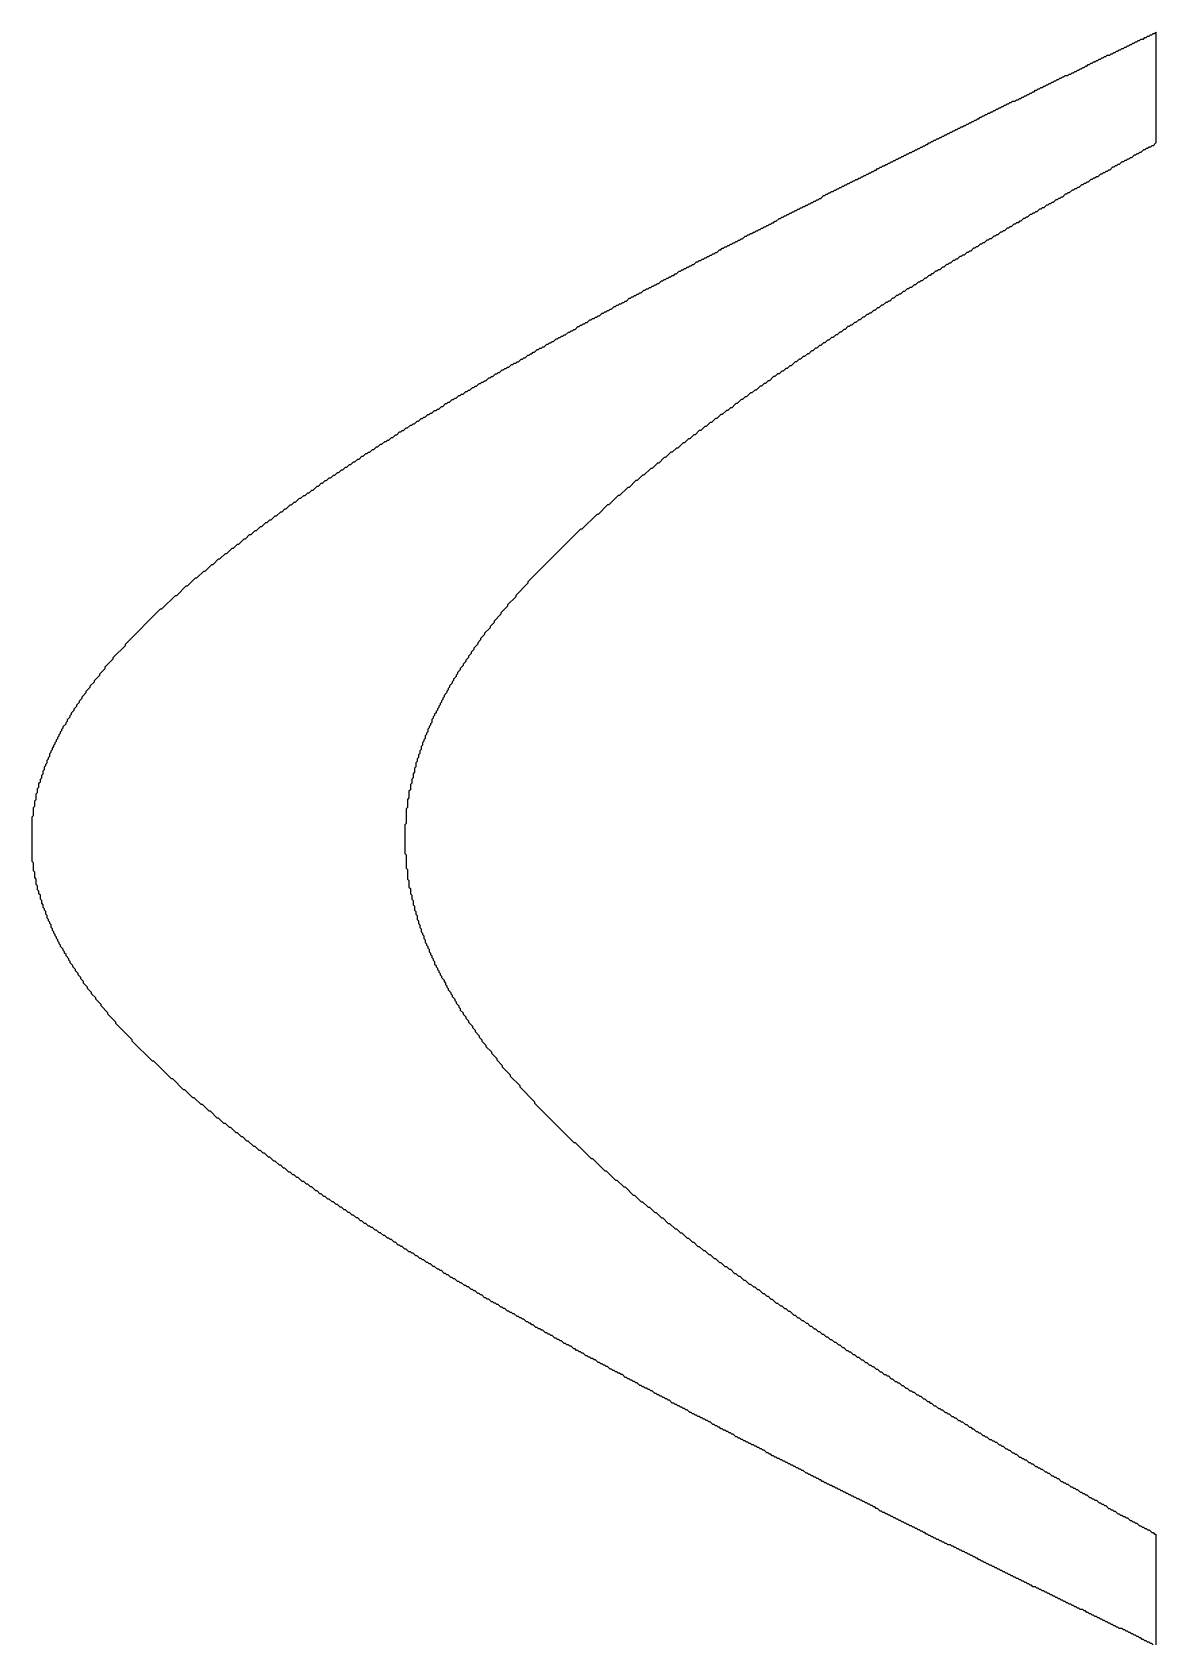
# Model space of a CAD drawing. Extents: x 834 to 1666, y 70 to 1264.
import ezdxf

# ---------------------------------------------------------------- set-up
doc = ezdxf.new("R2010")
doc.units = 0

msp = doc.modelspace()

# ---------------------------------------------------------------- linework, layer by layer
msp.add_lwpolyline([(1664, 70), (1663, 71), (1662, 71), (1661, 72), (1660, 72), (1659, 73), (1658, 73), (1657, 74), (1656, 74), (1655, 75), (1654, 75), (1653, 76), (1652, 76), (1651, 77), (1650, 77), (1649, 78), (1648, 78), (1647, 79), (1646, 79), (1645, 80), (1644, 80), (1643, 81), (1642, 81), (1641, 82), (1639, 82), (1638, 83), (1637, 83), (1636, 84), (1635, 84), (1634, 85), (1633, 85), (1632, 86), (1631, 86), (1630, 87), (1629, 87), (1628, 88), (1627, 88), (1626, 89), (1625, 89), (1624, 90), (1623, 90), (1622, 91), (1621, 91), (1620, 92), (1619, 92), (1618, 93), (1617, 93), (1616, 94), (1615, 94), (1614, 95), (1613, 95), (1612, 96), (1610, 96), (1609, 97), (1608, 97), (1607, 98), (1606, 98), (1605, 99), (1604, 99), (1603, 100), (1602, 100), (1601, 101), (1600, 101), (1599, 102), (1598, 102), (1597, 103), (1596, 103), (1595, 104), (1594, 104), (1593, 105), (1592, 105), (1591, 106), (1590, 106), (1589, 107), (1588, 107), (1587, 108), (1586, 108), (1585, 109), (1584, 109), (1583, 110), (1582, 110), (1581, 111), (1580, 111), (1579, 112), (1578, 112), (1577, 113), (1575, 113), (1574, 114), (1573, 114), (1572, 115), (1571, 115), (1570, 116), (1569, 116), (1568, 117), (1567, 117), (1566, 118), (1565, 118), (1564, 119), (1563, 119), (1562, 120), (1561, 120), (1560, 121), (1559, 121), (1558, 122), (1557, 122), (1556, 123), (1555, 123), (1554, 124), (1553, 124), (1552, 125), (1551, 125), (1550, 126), (1549, 126), (1548, 127), (1547, 127), (1546, 128), (1545, 128), (1544, 129), (1543, 129), (1542, 130), (1541, 130), (1540, 131), (1539, 131), (1538, 132), (1537, 132), (1536, 133), (1535, 133), (1534, 134), (1533, 134), (1532, 135), (1531, 135), (1530, 136), (1529, 136), (1528, 137), (1527, 137), (1526, 138), (1525, 138), (1524, 139), (1523, 139), (1522, 140), (1521, 140), (1520, 141), (1519, 141), (1518, 142), (1517, 142), (1516, 143), (1515, 143), (1514, 144), (1512, 144), (1511, 145), (1510, 145), (1509, 146), (1508, 146), (1507, 147), (1506, 147), (1505, 148), (1504, 148), (1503, 149), (1502, 149), (1501, 150), (1500, 150), (1499, 151), (1498, 151), (1497, 152), (1496, 152), (1495, 153), (1494, 153), (1493, 154), (1492, 154), (1491, 155), (1490, 155), (1489, 156), (1488, 156), (1487, 157), (1486, 157), (1485, 158), (1484, 158), (1483, 159), (1482, 159), (1481, 160), (1480, 160), (1479, 161), (1478, 161), (1477, 162), (1476, 162), (1475, 163), (1474, 163), (1473, 164), (1472, 164), (1471, 165), (1470, 165), (1469, 166), (1468, 166), (1467, 167), (1466, 167), (1465, 168), (1464, 168), (1463, 169), (1462, 169), (1460, 171), (1459, 171), (1458, 172), (1457, 172), (1456, 173), (1455, 173), (1454, 174), (1453, 174), (1452, 175), (1451, 175), (1450, 176), (1449, 176), (1448, 177), (1447, 177), (1446, 178), (1445, 178), (1444, 179), (1443, 179), (1442, 180), (1441, 180), (1440, 181), (1439, 181), (1438, 182), (1437, 182), (1436, 183), (1435, 183), (1434, 184), (1433, 184), (1432, 185), (1431, 185), (1430, 186), (1429, 186), (1428, 187), (1427, 187), (1426, 188), (1425, 188), (1424, 189), (1423, 189), (1422, 190), (1421, 190), (1420, 191), (1419, 191), (1418, 192), (1417, 192), (1416, 193), (1415, 193), (1414, 194), (1413, 194), (1412, 195), (1411, 195), (1410, 196), (1409, 196), (1408, 197), (1407, 197), (1405, 199), (1404, 199), (1403, 200), (1402, 200), (1401, 201), (1400, 201), (1399, 202), (1398, 202), (1397, 203), (1396, 203), (1395, 204), (1394, 204), (1393, 205), (1392, 205), (1391, 206), (1390, 206), (1389, 207), (1388, 207), (1387, 208), (1386, 208), (1385, 209), (1384, 209), (1383, 210), (1382, 210), (1381, 211), (1380, 211), (1379, 212), (1378, 212), (1376, 214), (1375, 214), (1374, 215), (1373, 215), (1372, 216), (1371, 216), (1370, 217), (1369, 217), (1368, 218), (1367, 218), (1366, 219), (1365, 219), (1364, 220), (1363, 220), (1362, 221), (1361, 221), (1360, 222), (1359, 222), (1358, 223), (1357, 223), (1356, 224), (1355, 224), (1353, 226), (1352, 226), (1351, 227), (1350, 227), (1349, 228), (1348, 228), (1347, 229), (1346, 229), (1345, 230), (1344, 230), (1343, 231), (1342, 231), (1341, 232), (1340, 232), (1339, 233), (1338, 233), (1336, 235), (1335, 235), (1334, 236), (1333, 236), (1332, 237), (1331, 237), (1330, 238), (1329, 238), (1328, 239), (1327, 239), (1326, 240), (1325, 240), (1324, 241), (1323, 241), (1322, 242), (1321, 242), (1319, 244), (1318, 244), (1317, 245), (1316, 245), (1315, 246), (1314, 246), (1313, 247), (1312, 247), (1311, 248), (1310, 248), (1309, 249), (1308, 249), (1306, 251), (1305, 251), (1304, 252), (1303, 252), (1302, 253), (1301, 253), (1300, 254), (1299, 254), (1298, 255), (1297, 255), (1296, 256), (1295, 256), (1293, 258), (1292, 258), (1291, 259), (1290, 259), (1289, 260), (1288, 260), (1287, 261), (1286, 261), (1285, 262), (1284, 262), (1282, 264), (1281, 264), (1280, 265), (1279, 265), (1278, 266), (1277, 266), (1276, 267), (1275, 267), (1274, 268), (1273, 268), (1271, 270), (1270, 270), (1269, 271), (1268, 271), (1267, 272), (1266, 272), (1265, 273), (1264, 273), (1263, 274), (1262, 274), (1260, 276), (1259, 276), (1258, 277), (1257, 277), (1256, 278), (1255, 278), (1254, 279), (1253, 279), (1251, 281), (1250, 281), (1249, 282), (1248, 282), (1247, 283), (1246, 283), (1245, 284), (1244, 284), (1242, 286), (1241, 286), (1240, 287), (1239, 287), (1238, 288), (1237, 288), (1236, 289), (1235, 289), (1233, 291), (1232, 291), (1231, 292), (1230, 292), (1229, 293), (1228, 293), (1226, 295), (1225, 295), (1224, 296), (1223, 296), (1222, 297), (1221, 297), (1219, 299), (1218, 299), (1217, 300), (1216, 300), (1215, 301), (1214, 301), (1212, 303), (1211, 303), (1210, 304), (1209, 304), (1208, 305), (1207, 305), (1205, 307), (1204, 307), (1203, 308), (1202, 308), (1201, 309), (1200, 309), (1198, 311), (1197, 311), (1196, 312), (1195, 312), (1194, 313), (1193, 313), (1191, 315), (1190, 315), (1189, 316), (1188, 316), (1187, 317), (1186, 317), (1184, 319), (1183, 319), (1182, 320), (1181, 320), (1179, 322), (1178, 322), (1177, 323), (1176, 323), (1175, 324), (1174, 324), (1172, 326), (1171, 326), (1170, 327), (1169, 327), (1167, 329), (1166, 329), (1165, 330), (1164, 330), (1162, 332), (1161, 332), (1160, 333), (1159, 333), (1157, 335), (1156, 335), (1155, 336), (1154, 336), (1152, 338), (1151, 338), (1150, 339), (1149, 339), (1147, 341), (1146, 341), (1145, 342), (1144, 342), (1142, 344), (1141, 344), (1140, 345), (1139, 345), (1137, 347), (1136, 347), (1135, 348), (1134, 348), (1132, 350), (1131, 350), (1129, 352), (1128, 352), (1127, 353), (1126, 353), (1124, 355), (1123, 355), (1122, 356), (1121, 356), (1119, 358), (1118, 358), (1116, 360), (1115, 360), (1114, 361), (1113, 361), (1111, 363), (1110, 363), (1108, 365), (1107, 365), (1106, 366), (1105, 366), (1103, 368), (1102, 368), (1100, 370), (1099, 370), (1098, 371), (1097, 371), (1095, 373), (1094, 373), (1092, 375), (1091, 375), (1089, 377), (1088, 377), (1086, 379), (1085, 379), (1084, 380), (1083, 380), (1081, 382), (1080, 382), (1078, 384), (1077, 384), (1075, 386), (1074, 386), (1072, 388), (1071, 388), (1069, 390), (1068, 390), (1066, 392), (1065, 392), (1063, 394), (1062, 394), (1060, 396), (1059, 396), (1057, 398), (1056, 398), (1054, 400), (1053, 400), (1051, 402), (1050, 402), (1048, 404), (1047, 404), (1045, 406), (1044, 406), (1041, 409), (1040, 409), (1038, 411), (1037, 411), (1035, 413), (1034, 413), (1031, 416), (1030, 416), (1028, 418), (1027, 418), (1025, 420), (1024, 420), (1021, 423), (1020, 423), (1018, 425), (1017, 425), (1014, 428), (1013, 428), (1010, 431), (1009, 431), (1006, 434), (1005, 434), (1003, 436), (1002, 436), (999, 439), (998, 439), (994, 443), (993, 443), (990, 446), (989, 446), (986, 449), (985, 449), (981, 453), (980, 453), (977, 456), (976, 456), (972, 460), (971, 460), (966, 465), (965, 465), (960, 470), (959, 470), (954, 475), (953, 475), (947, 481), (946, 481), (938, 489), (937, 489), (924, 502), (923, 502), (908, 517), (908, 518), (896, 530), (896, 531), (890, 537), (890, 538), (885, 543), (885, 544), (881, 548), (881, 549), (878, 552), (878, 553), (875, 556), (875, 557), (872, 560), (872, 561), (870, 563), (870, 564), (868, 566), (868, 567), (866, 569), (866, 570), (864, 572), (864, 573), (862, 575), (862, 576), (861, 577), (861, 578), (859, 580), (859, 581), (858, 582), (858, 583), (857, 584), (857, 585), (855, 587), (855, 588), (854, 589), (854, 590), (853, 591), (853, 592), (852, 593), (852, 594), (851, 595), (851, 596), (850, 597), (850, 598), (849, 599), (849, 600), (848, 601), (848, 603), (847, 604), (847, 605), (846, 606), (846, 607), (845, 608), (845, 610), (844, 611), (844, 613), (843, 614), (843, 615), (842, 616), (842, 618), (841, 619), (841, 621), (840, 622), (840, 625), (839, 626), (839, 628), (838, 629), (838, 632), (837, 633), (837, 637), (836, 638), (836, 642), (835, 643), (835, 649), (834, 650), (834, 683), (835, 684), (835, 690), (836, 691), (836, 695), (837, 696), (837, 700), (838, 701), (838, 704), (839, 705), (839, 708), (840, 709), (840, 711), (841, 712), (841, 714), (842, 715), (842, 717), (843, 718), (843, 720), (844, 721), (844, 722), (845, 723), (845, 725), (846, 726), (846, 727), (847, 728), (847, 730), (848, 731), (848, 732), (849, 733), (849, 734), (850, 735), (850, 736), (851, 737), (851, 738), (852, 739), (852, 740), (853, 741), (853, 742), (854, 743), (854, 744), (855, 745), (855, 746), (856, 747), (856, 748), (857, 749), (857, 750), (859, 752), (859, 753), (860, 754), (860, 755), (862, 757), (862, 758), (863, 759), (863, 760), (865, 762), (865, 763), (867, 765), (867, 766), (869, 768), (869, 769), (871, 771), (871, 772), (874, 775), (874, 776), (877, 779), (877, 780), (880, 783), (880, 784), (884, 788), (884, 789), (888, 793), (888, 794), (894, 800), (894, 801), (903, 810), (903, 811), (929, 837), (930, 837), (940, 847), (941, 847), (948, 854), (949, 854), (955, 860), (956, 860), (961, 865), (962, 865), (967, 870), (968, 870), (972, 874), (973, 874), (977, 878), (978, 878), (982, 882), (983, 882), (986, 885), (987, 885), (991, 889), (992, 889), (995, 892), (996, 892), (999, 895), (1000, 895), (1003, 898), (1004, 898), (1007, 901), (1008, 901), (1010, 903), (1011, 903), (1014, 906), (1015, 906), (1018, 909), (1019, 909), (1021, 911), (1022, 911), (1025, 914), (1026, 914), (1028, 916), (1029, 916), (1032, 919), (1033, 919), (1035, 921), (1036, 921), (1038, 923), (1039, 923), (1041, 925), (1042, 925), (1045, 928), (1046, 928), (1048, 930), (1049, 930), (1051, 932), (1052, 932), (1054, 934), (1055, 934), (1057, 936), (1058, 936), (1060, 938), (1061, 938), (1063, 940), (1064, 940), (1066, 942), (1067, 942), (1069, 944), (1070, 944), (1072, 946), (1073, 946), (1075, 948), (1076, 948), (1078, 950), (1079, 950), (1081, 952), (1082, 952), (1083, 953), (1084, 953), (1086, 955), (1087, 955), (1089, 957), (1090, 957), (1092, 959), (1093, 959), (1095, 961), (1096, 961), (1097, 962), (1098, 962), (1100, 964), (1101, 964), (1103, 966), (1104, 966), (1106, 968), (1107, 968), (1108, 969), (1109, 969), (1111, 971), (1112, 971), (1114, 973), (1115, 973), (1116, 974), (1117, 974), (1119, 976), (1120, 976), (1122, 978), (1123, 978), (1124, 979), (1125, 979), (1127, 981), (1128, 981), (1129, 982), (1130, 982), (1132, 984), (1133, 984), (1134, 985), (1135, 985), (1137, 987), (1138, 987), (1140, 989), (1141, 989), (1142, 990), (1143, 990), (1145, 992), (1146, 992), (1147, 993), (1148, 993), (1150, 995), (1151, 995), (1152, 996), (1153, 996), (1155, 998), (1156, 998), (1157, 999), (1158, 999), (1160, 1001), (1161, 1001), (1162, 1002), (1163, 1002), (1165, 1004), (1166, 1004), (1167, 1005), (1168, 1005), (1169, 1006), (1170, 1006), (1172, 1008), (1173, 1008), (1174, 1009), (1175, 1009), (1177, 1011), (1178, 1011), (1179, 1012), (1180, 1012), (1182, 1014), (1183, 1014), (1184, 1015), (1185, 1015), (1186, 1016), (1187, 1016), (1189, 1018), (1190, 1018), (1191, 1019), (1192, 1019), (1193, 1020), (1194, 1020), (1196, 1022), (1197, 1022), (1198, 1023), (1199, 1023), (1201, 1025), (1202, 1025), (1203, 1026), (1204, 1026), (1205, 1027), (1206, 1027), (1208, 1029), (1209, 1029), (1210, 1030), (1211, 1030), (1212, 1031), (1213, 1031), (1215, 1033), (1216, 1033), (1217, 1034), (1218, 1034), (1219, 1035), (1220, 1035), (1222, 1037), (1223, 1037), (1224, 1038), (1225, 1038), (1226, 1039), (1227, 1039), (1228, 1040), (1229, 1040), (1231, 1042), (1232, 1042), (1233, 1043), (1234, 1043), (1235, 1044), (1236, 1044), (1238, 1046), (1239, 1046), (1240, 1047), (1241, 1047), (1242, 1048), (1243, 1048), (1244, 1049), (1245, 1049), (1247, 1051), (1248, 1051), (1249, 1052), (1250, 1052), (1251, 1053), (1252, 1053), (1253, 1054), (1254, 1054), (1256, 1056), (1257, 1056), (1258, 1057), (1259, 1057), (1260, 1058), (1261, 1058), (1262, 1059), (1263, 1059), (1265, 1061), (1266, 1061), (1267, 1062), (1268, 1062), (1269, 1063), (1270, 1063), (1271, 1064), (1272, 1064), (1273, 1065), (1274, 1065), (1276, 1067), (1277, 1067), (1278, 1068), (1279, 1068), (1280, 1069), (1281, 1069), (1282, 1070), (1283, 1070), (1284, 1071), (1285, 1071), (1287, 1073), (1288, 1073), (1289, 1074), (1290, 1074), (1291, 1075), (1292, 1075), (1293, 1076), (1294, 1076), (1295, 1077), (1296, 1077), (1297, 1078), (1298, 1078), (1300, 1080), (1301, 1080), (1302, 1081), (1303, 1081), (1304, 1082), (1305, 1082), (1306, 1083), (1307, 1083), (1308, 1084), (1309, 1084), (1310, 1085), (1311, 1085), (1313, 1087), (1314, 1087), (1315, 1088), (1316, 1088), (1317, 1089), (1318, 1089), (1319, 1090), (1320, 1090), (1321, 1091), (1322, 1091), (1323, 1092), (1324, 1092), (1326, 1094), (1327, 1094), (1328, 1095), (1329, 1095), (1330, 1096), (1331, 1096), (1332, 1097), (1333, 1097), (1334, 1098), (1335, 1098), (1336, 1099), (1337, 1099), (1338, 1100), (1339, 1100), (1340, 1101), (1341, 1101), (1343, 1103), (1344, 1103), (1345, 1104), (1346, 1104), (1347, 1105), (1348, 1105), (1349, 1106), (1350, 1106), (1351, 1107), (1352, 1107), (1353, 1108), (1354, 1108), (1355, 1109), (1356, 1109), (1357, 1110), (1358, 1110), (1359, 1111), (1360, 1111), (1362, 1113), (1363, 1113), (1364, 1114), (1365, 1114), (1366, 1115), (1367, 1115), (1368, 1116), (1369, 1116), (1370, 1117), (1371, 1117), (1372, 1118), (1373, 1118), (1374, 1119), (1375, 1119), (1376, 1120), (1377, 1120), (1378, 1121), (1379, 1121), (1380, 1122), (1381, 1122), (1382, 1123), (1383, 1123), (1384, 1124), (1385, 1124), (1387, 1126), (1388, 1126), (1389, 1127), (1390, 1127), (1391, 1128), (1392, 1128), (1393, 1129), (1394, 1129), (1395, 1130), (1396, 1130), (1397, 1131), (1398, 1131), (1399, 1132), (1400, 1132), (1401, 1133), (1402, 1133), (1403, 1134), (1404, 1134), (1405, 1135), (1406, 1135), (1407, 1136), (1408, 1136), (1409, 1137), (1410, 1137), (1411, 1138), (1412, 1138), (1413, 1139), (1414, 1139), (1415, 1140), (1416, 1140), (1417, 1141), (1418, 1141), (1420, 1143), (1421, 1143), (1422, 1144), (1423, 1144), (1424, 1145), (1425, 1145), (1426, 1146), (1427, 1146), (1428, 1147), (1429, 1147), (1430, 1148), (1431, 1148), (1432, 1149), (1433, 1149), (1434, 1150), (1435, 1150), (1436, 1151), (1437, 1151), (1438, 1152), (1439, 1152), (1440, 1153), (1441, 1153), (1442, 1154), (1443, 1154), (1444, 1155), (1445, 1155), (1446, 1156), (1447, 1156), (1448, 1157), (1449, 1157), (1450, 1158), (1451, 1158), (1452, 1159), (1453, 1159), (1454, 1160), (1455, 1160), (1456, 1161), (1457, 1161), (1458, 1162), (1459, 1162), (1460, 1163), (1461, 1163), (1462, 1164), (1463, 1164), (1464, 1165), (1465, 1165), (1466, 1166), (1467, 1166), (1468, 1167), (1469, 1167), (1470, 1168), (1471, 1168), (1472, 1169), (1473, 1169), (1474, 1170), (1475, 1170), (1476, 1171), (1477, 1171), (1478, 1172), (1479, 1172), (1480, 1173), (1481, 1173), (1482, 1174), (1483, 1174), (1484, 1175), (1485, 1175), (1486, 1176), (1487, 1176), (1488, 1177), (1489, 1177), (1490, 1178), (1491, 1178), (1492, 1179), (1493, 1179), (1494, 1180), (1495, 1180), (1496, 1181), (1497, 1181), (1498, 1182), (1499, 1182), (1500, 1183), (1501, 1183), (1502, 1184), (1503, 1184), (1504, 1185), (1505, 1185), (1506, 1186), (1507, 1186), (1508, 1187), (1509, 1187), (1510, 1188), (1511, 1188), (1512, 1189), (1513, 1189), (1514, 1190), (1515, 1190), (1516, 1191), (1517, 1191), (1518, 1192), (1519, 1192), (1520, 1193), (1521, 1193), (1522, 1194), (1523, 1194), (1524, 1195), (1525, 1195), (1526, 1196), (1527, 1196), (1528, 1197), (1529, 1197), (1530, 1198), (1531, 1198), (1532, 1199), (1533, 1199), (1534, 1200), (1535, 1200), (1536, 1201), (1537, 1201), (1538, 1202), (1539, 1202), (1540, 1203), (1541, 1203), (1542, 1204), (1543, 1204), (1544, 1205), (1545, 1205), (1546, 1206), (1547, 1206), (1548, 1207), (1549, 1207), (1550, 1208), (1551, 1208), (1552, 1209), (1553, 1209), (1554, 1210), (1555, 1210), (1556, 1211), (1557, 1211), (1558, 1212), (1559, 1212), (1560, 1213), (1562, 1213), (1563, 1214), (1564, 1214), (1565, 1215), (1566, 1215), (1567, 1216), (1568, 1216), (1569, 1217), (1570, 1217), (1571, 1218), (1572, 1218), (1573, 1219), (1574, 1219), (1575, 1220), (1576, 1220), (1577, 1221), (1578, 1221), (1579, 1222), (1580, 1222), (1581, 1223), (1582, 1223), (1583, 1224), (1584, 1224), (1585, 1225), (1586, 1225), (1587, 1226), (1588, 1226), (1589, 1227), (1590, 1227), (1591, 1228), (1592, 1228), (1593, 1229), (1594, 1229), (1595, 1230), (1596, 1230), (1597, 1231), (1598, 1231), (1599, 1232), (1601, 1232), (1602, 1233), (1603, 1233), (1604, 1234), (1605, 1234), (1606, 1235), (1607, 1235), (1608, 1236), (1609, 1236), (1610, 1237), (1611, 1237), (1612, 1238), (1613, 1238), (1614, 1239), (1615, 1239), (1616, 1240), (1617, 1240), (1618, 1241), (1619, 1241), (1620, 1242), (1621, 1242), (1622, 1243), (1623, 1243), (1624, 1244), (1625, 1244), (1626, 1245), (1627, 1245), (1628, 1246), (1629, 1246), (1630, 1247), (1632, 1247), (1633, 1248), (1634, 1248), (1635, 1249), (1636, 1249), (1637, 1250), (1638, 1250), (1639, 1251), (1640, 1251), (1641, 1252), (1642, 1252), (1643, 1253), (1644, 1253), (1645, 1254), (1646, 1254), (1647, 1255), (1648, 1255), (1649, 1256), (1650, 1256), (1651, 1257), (1652, 1257), (1653, 1258), (1654, 1258), (1655, 1259), (1657, 1259), (1658, 1260), (1659, 1260), (1660, 1261), (1661, 1261), (1662, 1262), (1663, 1262), (1664, 1263), (1665, 1263), (1666, 1264), (1666, 1182), (1664, 1180), (1663, 1180), (1662, 1179), (1661, 1179), (1660, 1178), (1659, 1178), (1658, 1177), (1657, 1177), (1655, 1175), (1654, 1175), (1653, 1174), (1652, 1174), (1651, 1173), (1650, 1173), (1648, 1171), (1647, 1171), (1646, 1170), (1645, 1170), (1644, 1169), (1643, 1169), (1642, 1168), (1641, 1168), (1639, 1166), (1638, 1166), (1637, 1165), (1636, 1165), (1635, 1164), (1634, 1164), (1632, 1162), (1631, 1162), (1630, 1161), (1629, 1161), (1628, 1160), (1627, 1160), (1626, 1159), (1625, 1159), (1623, 1157), (1622, 1157), (1621, 1156), (1620, 1156), (1619, 1155), (1618, 1155), (1616, 1153), (1615, 1153), (1614, 1152), (1613, 1152), (1612, 1151), (1611, 1151), (1609, 1149), (1608, 1149), (1607, 1148), (1606, 1148), (1605, 1147), (1604, 1147), (1602, 1145), (1601, 1145), (1600, 1144), (1599, 1144), (1597, 1142), (1596, 1142), (1595, 1141), (1594, 1141), (1593, 1140), (1592, 1140), (1590, 1138), (1589, 1138), (1588, 1137), (1587, 1137), (1586, 1136), (1585, 1136), (1583, 1134), (1582, 1134), (1581, 1133), (1580, 1133), (1578, 1131), (1577, 1131), (1576, 1130), (1575, 1130), (1574, 1129), (1573, 1129), (1571, 1127), (1570, 1127), (1569, 1126), (1568, 1126), (1566, 1124), (1565, 1124), (1564, 1123), (1563, 1123), (1562, 1122), (1561, 1122), (1559, 1120), (1558, 1120), (1557, 1119), (1556, 1119), (1554, 1117), (1553, 1117), (1552, 1116), (1551, 1116), (1549, 1114), (1548, 1114), (1547, 1113), (1546, 1113), (1544, 1111), (1543, 1111), (1542, 1110), (1541, 1110), (1539, 1108), (1538, 1108), (1537, 1107), (1536, 1107), (1534, 1105), (1533, 1105), (1532, 1104), (1531, 1104), (1529, 1102), (1528, 1102), (1527, 1101), (1526, 1101), (1524, 1099), (1523, 1099), (1522, 1098), (1521, 1098), (1519, 1096), (1518, 1096), (1517, 1095), (1516, 1095), (1514, 1093), (1513, 1093), (1512, 1092), (1511, 1092), (1509, 1090), (1508, 1090), (1506, 1088), (1505, 1088), (1504, 1087), (1503, 1087), (1501, 1085), (1500, 1085), (1499, 1084), (1498, 1084), (1496, 1082), (1495, 1082), (1493, 1080), (1492, 1080), (1491, 1079), (1490, 1079), (1488, 1077), (1487, 1077), (1485, 1075), (1484, 1075), (1483, 1074), (1482, 1074), (1480, 1072), (1479, 1072), (1477, 1070), (1476, 1070), (1475, 1069), (1474, 1069), (1472, 1067), (1471, 1067), (1469, 1065), (1468, 1065), (1467, 1064), (1466, 1064), (1464, 1062), (1463, 1062), (1461, 1060), (1460, 1060), (1458, 1058), (1457, 1058), (1455, 1056), (1454, 1056), (1453, 1055), (1452, 1055), (1450, 1053), (1449, 1053), (1447, 1051), (1446, 1051), (1444, 1049), (1443, 1049), (1441, 1047), (1440, 1047), (1439, 1046), (1438, 1046), (1436, 1044), (1435, 1044), (1433, 1042), (1432, 1042), (1430, 1040), (1429, 1040), (1427, 1038), (1426, 1038), (1424, 1036), (1423, 1036), (1421, 1034), (1420, 1034), (1418, 1032), (1417, 1032), (1415, 1030), (1414, 1030), (1412, 1028), (1411, 1028), (1409, 1026), (1408, 1026), (1406, 1024), (1405, 1024), (1403, 1022), (1402, 1022), (1400, 1020), (1399, 1020), (1396, 1017), (1395, 1017), (1393, 1015), (1392, 1015), (1390, 1013), (1389, 1013), (1387, 1011), (1386, 1011), (1384, 1009), (1383, 1009), (1380, 1006), (1379, 1006), (1377, 1004), (1376, 1004), (1374, 1002), (1373, 1002), (1370, 999), (1369, 999), (1367, 997), (1366, 997), (1363, 994), (1362, 994), (1360, 992), (1359, 992), (1356, 989), (1355, 989), (1352, 986), (1351, 986), (1349, 984), (1348, 984), (1345, 981), (1344, 981), (1341, 978), (1340, 978), (1337, 975), (1336, 975), (1333, 972), (1332, 972), (1329, 969), (1328, 969), (1325, 966), (1324, 966), (1321, 963), (1320, 963), (1317, 960), (1316, 960), (1312, 956), (1311, 956), (1308, 953), (1307, 953), (1303, 949), (1302, 949), (1298, 945), (1297, 945), (1293, 941), (1292, 941), (1287, 936), (1286, 936), (1282, 932), (1281, 932), (1276, 927), (1275, 927), (1269, 921), (1268, 921), (1261, 914), (1260, 914), (1253, 907), (1252, 907), (1241, 896), (1240, 896), (1201, 857), (1201, 856), (1192, 847), (1192, 846), (1186, 840), (1186, 839), (1181, 834), (1181, 833), (1176, 828), (1176, 827), (1173, 824), (1173, 823), (1169, 819), (1169, 818), (1166, 815), (1166, 814), (1164, 812), (1164, 811), (1161, 808), (1161, 807), (1159, 805), (1159, 804), (1157, 802), (1157, 801), (1155, 799), (1155, 798), (1153, 796), (1153, 795), (1151, 793), (1151, 792), (1149, 790), (1149, 789), (1148, 788), (1148, 787), (1146, 785), (1146, 784), (1145, 783), (1145, 782), (1143, 780), (1143, 779), (1142, 778), (1142, 777), (1141, 776), (1141, 775), (1139, 773), (1139, 772), (1138, 771), (1138, 770), (1137, 769), (1137, 768), (1136, 767), (1136, 766), (1135, 765), (1135, 764), (1134, 763), (1134, 762), (1133, 761), (1133, 760), (1132, 759), (1132, 758), (1131, 757), (1131, 756), (1130, 755), (1130, 753), (1129, 752), (1129, 751), (1128, 750), (1128, 749), (1127, 748), (1127, 746), (1126, 745), (1126, 744), (1125, 743), (1125, 741), (1124, 740), (1124, 739), (1123, 738), (1123, 736), (1122, 735), (1122, 733), (1121, 732), (1121, 730), (1120, 729), (1120, 727), (1119, 726), (1119, 724), (1118, 723), (1118, 720), (1117, 719), (1117, 716), (1116, 715), (1116, 712), (1115, 711), (1115, 708), (1114, 707), (1114, 703), (1113, 702), (1113, 697), (1112, 696), (1112, 690), (1111, 689), (1111, 678), (1110, 677), (1110, 656), (1111, 655), (1111, 645), (1112, 644), (1112, 637), (1113, 636), (1113, 631), (1114, 630), (1114, 626), (1115, 625), (1115, 622), (1116, 621), (1116, 618), (1117, 617), (1117, 614), (1118, 613), (1118, 611), (1119, 610), (1119, 607), (1120, 606), (1120, 604), (1121, 603), (1121, 601), (1122, 600), (1122, 598), (1123, 597), (1123, 596), (1124, 595), (1124, 593), (1125, 592), (1125, 590), (1126, 589), (1126, 588), (1127, 587), (1127, 586), (1128, 585), (1128, 583), (1129, 582), (1129, 581), (1130, 580), (1130, 579), (1131, 578), (1131, 577), (1132, 576), (1132, 574), (1133, 573), (1133, 572), (1134, 571), (1134, 570), (1135, 569), (1135, 568), (1136, 567), (1136, 566), (1137, 565), (1137, 564), (1139, 562), (1139, 561), (1140, 560), (1140, 559), (1141, 558), (1141, 557), (1142, 556), (1142, 555), (1144, 553), (1144, 552), (1145, 551), (1145, 550), (1147, 548), (1147, 547), (1148, 546), (1148, 545), (1150, 543), (1150, 542), (1151, 541), (1151, 540), (1153, 538), (1153, 537), (1155, 535), (1155, 534), (1157, 532), (1157, 531), (1160, 528), (1160, 527), (1162, 525), (1162, 524), (1165, 521), (1165, 520), (1167, 518), (1167, 517), (1170, 514), (1170, 513), (1174, 509), (1174, 508), (1178, 504), (1178, 503), (1182, 499), (1182, 498), (1188, 492), (1188, 491), (1195, 484), (1195, 483), (1206, 472), (1206, 471), (1235, 442), (1236, 442), (1248, 430), (1249, 430), (1258, 421), (1259, 421), (1266, 414), (1267, 414), (1272, 409), (1273, 409), (1279, 403), (1280, 403), (1285, 398), (1286, 398), (1290, 394), (1291, 394), (1295, 390), (1296, 390), (1300, 386), (1301, 386), (1305, 382), (1306, 382), (1310, 378), (1311, 378), (1314, 375), (1315, 375), (1319, 371), (1320, 371), (1323, 368), (1324, 368), (1327, 365), (1328, 365), (1331, 362), (1332, 362), (1335, 359), (1336, 359), (1339, 356), (1340, 356), (1343, 353), (1344, 353), (1347, 350), (1348, 350), (1350, 348), (1351, 348), (1354, 345), (1355, 345), (1357, 343), (1358, 343), (1361, 340), (1362, 340), (1365, 337), (1366, 337), (1368, 335), (1369, 335), (1371, 333), (1372, 333), (1375, 330), (1376, 330), (1378, 328), (1379, 328), (1381, 326), (1382, 326), (1385, 323), (1386, 323), (1388, 321), (1389, 321), (1391, 319), (1392, 319), (1394, 317), (1395, 317), (1398, 314), (1399, 314), (1401, 312), (1402, 312), (1404, 310), (1405, 310), (1407, 308), (1408, 308), (1410, 306), (1411, 306), (1413, 304), (1414, 304), (1416, 302), (1417, 302), (1419, 300), (1420, 300), (1422, 298), (1423, 298), (1425, 296), (1426, 296), (1428, 294), (1429, 294), (1431, 292), (1432, 292), (1434, 290), (1435, 290), (1437, 288), (1438, 288), (1439, 287), (1440, 287), (1442, 285), (1443, 285), (1445, 283), (1446, 283), (1448, 281), (1449, 281), (1451, 279), (1452, 279), (1454, 277), (1455, 277), (1456, 276), (1457, 276), (1459, 274), (1460, 274), (1462, 272), (1463, 272), (1465, 270), (1466, 270), (1467, 269), (1468, 269), (1470, 267), (1471, 267), (1473, 265), (1474, 265), (1475, 264), (1476, 264), (1478, 262), (1479, 262), (1481, 260), (1482, 260), (1484, 258), (1485, 258), (1486, 257), (1487, 257), (1489, 255), (1490, 255), (1491, 254), (1492, 254), (1494, 252), (1495, 252), (1497, 250), (1498, 250), (1499, 249), (1500, 249), (1502, 247), (1503, 247), (1505, 245), (1506, 245), (1507, 244), (1508, 244), (1510, 242), (1511, 242), (1512, 241), (1513, 241), (1515, 239), (1516, 239), (1517, 238), (1518, 238), (1520, 236), (1521, 236), (1522, 235), (1523, 235), (1525, 233), (1526, 233), (1528, 231), (1529, 231), (1530, 230), (1531, 230), (1533, 228), (1534, 228), (1535, 227), (1536, 227), (1538, 225), (1539, 225), (1540, 224), (1541, 224), (1543, 222), (1544, 222), (1545, 221), (1546, 221), (1547, 220), (1548, 220), (1550, 218), (1551, 218), (1552, 217), (1553, 217), (1555, 215), (1556, 215), (1557, 214), (1558, 214), (1560, 212), (1561, 212), (1562, 211), (1563, 211), (1565, 209), (1566, 209), (1567, 208), (1568, 208), (1569, 207), (1570, 207), (1572, 205), (1573, 205), (1574, 204), (1575, 204), (1577, 202), (1578, 202), (1579, 201), (1580, 201), (1581, 200), (1582, 200), (1584, 198), (1585, 198), (1586, 197), (1587, 197), (1589, 195), (1590, 195), (1591, 194), (1592, 194), (1593, 193), (1594, 193), (1596, 191), (1597, 191), (1598, 190), (1599, 190), (1600, 189), (1601, 189), (1603, 187), (1604, 187), (1605, 186), (1606, 186), (1607, 185), (1608, 185), (1610, 183), (1611, 183), (1612, 182), (1613, 182), (1614, 181), (1615, 181), (1617, 179), (1618, 179), (1619, 178), (1620, 178), (1621, 177), (1622, 177), (1624, 175), (1625, 175), (1626, 174), (1627, 174), (1628, 173), (1629, 173), (1631, 171), (1632, 171), (1633, 170), (1634, 170), (1635, 169), (1636, 169), (1638, 167), (1639, 167), (1640, 166), (1641, 166), (1642, 165), (1643, 165), (1644, 164), (1645, 164), (1647, 162), (1648, 162), (1649, 161), (1650, 161), (1651, 160), (1652, 160), (1654, 158), (1655, 158), (1656, 157), (1657, 157), (1658, 156), (1659, 156), (1660, 155), (1661, 155), (1663, 153), (1664, 153), (1665, 152), (1666, 152), (1666, 70)])

doc.saveas('drawing.dxf')
